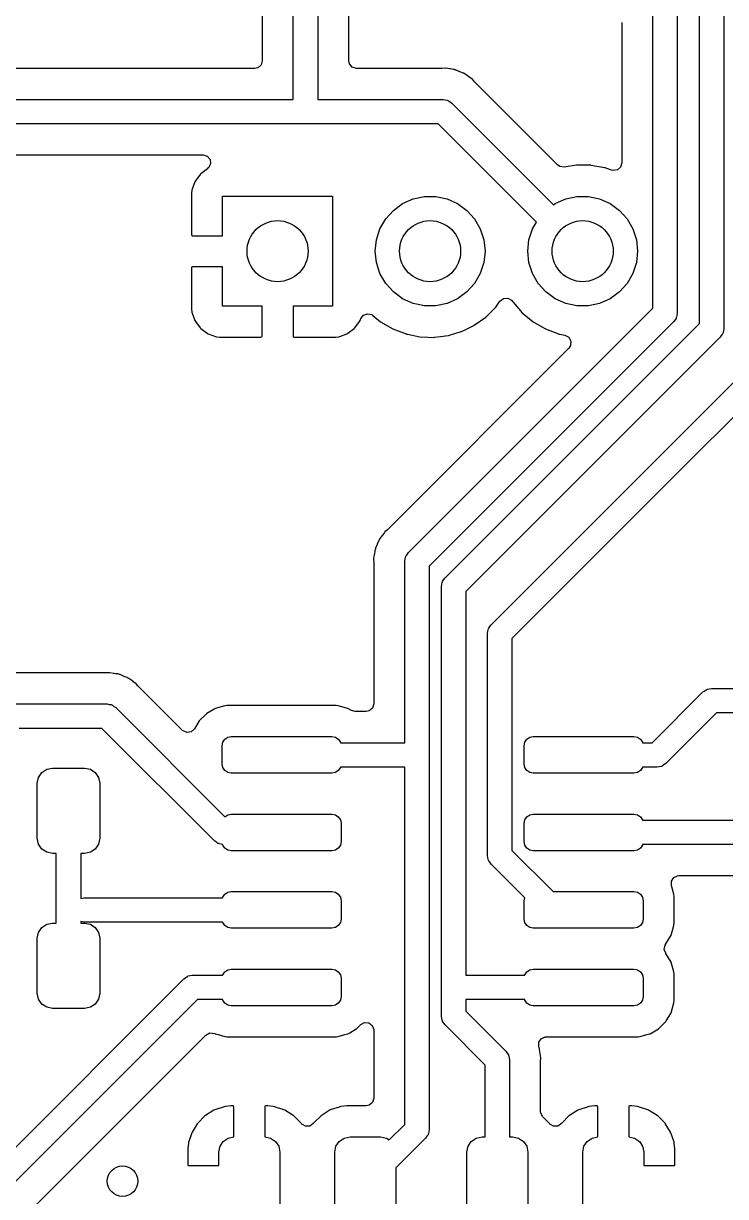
# Model space of a CAD drawing. Extents: x 87 to 116, y -228 to -39.
# Drawn here: x 94.9 to 106.4, y -183.13 to -163.91 of the extents above; entities that cross this region are included whole.
import ezdxf

# ---------------------------------------------------------------- set-up
doc = ezdxf.new("R2010")
doc.units = 0
doc.layers.add('BLACK', color=7, linetype='CONTINUOUS')

msp = doc.modelspace()

# ---------------------------------------------------------------- linework, layer by layer
at = {"layer": 'BLACK', "linetype": 'CONTINUOUS'}
for p, q in [((99.3175, -165.154), (99.3175, -135.755)), ((99.7175, -135.838), (99.7175, -165.154)), ((100.226, -164.519), (100.226, -139.037)), ((98.809, -160.937), (98.809, -164.519)), ((106.372, -163.322), (106.372, -168.91)), ((105.61, -163.576), (105.61, -168.656)), ((105.972, -168.827), (105.972, -163.405)), ((105.21, -168.573), (105.21, -163.659)), ((104.699, -163.895), (104.701, -163.922)), ((104.701, -163.922), (104.701, -166.195)), ((98.809, -164.519), (98.789, -164.588)), ((100.237, -164.572), (100.226, -164.519)), ((98.683, -164.645), (94.2629, -164.645)), ((98.7354, -164.634), (98.683, -164.645)), ((98.789, -164.588), (98.7354, -164.634)), ((100.284, -164.625), (100.237, -164.572)), ((100.352, -164.645), (100.284, -164.625)), ((101.749, -164.645), (100.352, -164.645)), ((101.757, -164.645), (101.749, -164.645)), ((101.811, -164.642), (101.757, -164.645)), ((101.819, -164.642), (101.811, -164.642)), ((101.811, -164.642), (101.811, -164.642)), ((101.882, -164.653), (101.819, -164.642)), ((101.888, -164.654), (101.882, -164.653)), ((101.914, -164.658), (101.888, -164.654)), ((101.944, -164.662), (101.914, -164.658)), ((101.951, -164.663), (101.944, -164.662)), ((101.944, -164.662), (101.944, -164.662)), ((101.959, -164.665), (101.951, -164.663)), ((101.961, -164.666), (101.959, -164.665)), ((101.977, -164.671), (101.961, -164.666)), ((101.98, -164.672), (101.977, -164.671)), ((101.987, -164.673), (101.98, -164.672)), ((102.046, -164.699), (101.987, -164.673)), ((102.052, -164.702), (102.046, -164.699)), ((102.104, -164.722), (102.052, -164.702)), ((102.111, -164.725), (102.104, -164.722)), ((102.104, -164.722), (102.104, -164.722)), ((102.117, -164.729), (102.111, -164.725)), ((102.12, -164.731), (102.117, -164.729)), ((102.135, -164.739), (102.12, -164.731)), ((102.137, -164.74), (102.135, -164.739)), ((102.144, -164.744), (102.137, -164.74)), ((102.15, -164.748), (102.144, -164.744)), ((102.194, -164.783), (102.15, -164.748)), ((102.199, -164.787), (102.194, -164.783)), ((102.252, -164.824), (102.199, -164.787)), ((102.288, -164.865), (102.252, -164.824)), ((102.29, -164.867), (102.288, -164.865)), ((102.295, -164.873), (102.29, -164.867)), ((103.648, -166.226), (102.295, -164.873)), ((94.234, -165.154), (99.3175, -165.154)), ((99.7175, -165.154), (101.774, -165.154)), ((101.774, -165.154), (101.807, -165.161)), ((101.807, -165.161), (101.84, -165.165)), ((101.84, -165.165), (101.85, -165.171)), ((101.85, -165.171), (101.861, -165.174)), ((101.861, -165.174), (101.887, -165.195)), ((101.887, -165.195), (101.915, -165.213)), ((101.915, -165.213), (103.583, -166.88)), ((101.691, -165.554), (94.3168, -165.554)), ((103.301, -167.164), (101.691, -165.554)), ((94.5797, -166.062), (97.8389, -166.062)), ((97.8389, -166.062), (97.907, -166.083)), ((97.907, -166.083), (97.9535, -166.136)), ((97.9341, -166.271), (97.9125, -166.288)), ((97.9636, -166.206), (97.9341, -166.271)), ((97.9535, -166.136), (97.9636, -166.206)), ((103.686, -166.252), (103.648, -166.226)), ((103.756, -166.262), (103.686, -166.252)), ((103.961, -166.23), (103.756, -166.262)), ((103.967, -166.23), (103.961, -166.23)), ((104.12, -166.232), (103.967, -166.23)), ((103.967, -166.23), (103.967, -166.23)), ((104.193, -166.233), (104.12, -166.232)), ((104.198, -166.234), (104.193, -166.233)), ((104.416, -166.273), (104.198, -166.234)), ((104.198, -166.234), (104.198, -166.234)), ((104.421, -166.274), (104.416, -166.273)), ((104.416, -166.273), (104.416, -166.273)), ((104.426, -166.275), (104.421, -166.274)), ((104.533, -166.313), (104.426, -166.275)), ((104.426, -166.275), (104.426, -166.275)), ((104.681, -166.263), (104.628, -166.309)), ((104.701, -166.195), (104.681, -166.263)), ((97.7917, -166.384), (97.7152, -166.486)), ((97.8043, -166.372), (97.7917, -166.384)), ((97.9135, -166.29), (97.8043, -166.372)), ((97.9125, -166.288), (97.9135, -166.29)), ((104.558, -166.319), (104.533, -166.313)), ((104.628, -166.309), (104.558, -166.319)), ((97.6579, -166.638), (97.6524, -166.689)), ((97.6615, -166.622), (97.6579, -166.638)), ((97.7067, -166.502), (97.6615, -166.622)), ((97.7152, -166.486), (97.7067, -166.502)), ((97.6524, -166.689), (97.652, -166.695)), ((97.652, -166.695), (97.652, -167.368)), ((98.16, -167.386), (98.16, -166.74)), ((98.16, -166.74), (99.96, -166.74)), ((99.96, -166.74), (99.96, -168.54)), ((101.11, -166.861), (101.282, -166.784)), ((101.282, -166.784), (101.466, -166.745)), ((101.466, -166.745), (101.654, -166.745)), ((101.654, -166.745), (101.838, -166.784)), ((101.838, -166.784), (102.01, -166.861)), ((103.61, -166.861), (103.782, -166.784)), ((103.782, -166.784), (103.966, -166.745)), ((103.966, -166.745), (104.154, -166.745)), ((104.154, -166.745), (104.338, -166.784)), ((104.338, -166.784), (104.51, -166.861)), ((100.832, -167.111), (100.958, -166.971)), ((100.958, -166.971), (101.11, -166.861)), ((102.01, -166.861), (102.162, -166.971)), ((102.162, -166.971), (102.288, -167.111)), ((103.583, -166.88), (103.61, -166.861)), ((104.51, -166.861), (104.662, -166.971)), ((104.662, -166.971), (104.788, -167.111)), ((100.738, -167.274), (100.832, -167.111)), ((102.288, -167.111), (102.382, -167.274)), ((103.238, -167.274), (103.301, -167.164)), ((104.788, -167.111), (104.882, -167.274)), ((97.652, -167.368), (97.6565, -167.383)), ((97.6565, -167.383), (97.6579, -167.384)), ((97.6579, -167.384), (97.6655, -167.386)), ((97.6655, -167.386), (98.16, -167.386)), ((100.68, -167.453), (100.738, -167.274)), ((102.382, -167.274), (102.44, -167.453)), ((103.18, -167.453), (103.238, -167.274)), ((104.882, -167.274), (104.94, -167.453)), ((100.66, -167.64), (100.68, -167.453)), ((102.44, -167.453), (102.46, -167.64)), ((103.16, -167.64), (103.18, -167.453)), ((104.94, -167.453), (104.96, -167.64)), ((100.68, -167.827), (100.66, -167.64)), ((102.46, -167.64), (102.44, -167.827)), ((103.18, -167.827), (103.16, -167.64)), ((104.96, -167.64), (104.94, -167.827)), ((97.6537, -167.9), (97.652, -167.908)), ((97.652, -167.908), (97.652, -168.585)), ((97.6549, -167.898), (97.6537, -167.9)), ((97.6701, -167.894), (97.6549, -167.898)), ((98.16, -167.894), (97.6701, -167.894)), ((98.16, -168.54), (98.16, -167.894)), ((100.738, -168.006), (100.68, -167.827)), ((100.832, -168.169), (100.738, -168.006)), ((102.382, -168.006), (102.288, -168.169)), ((102.44, -167.827), (102.382, -168.006)), ((103.238, -168.006), (103.18, -167.827)), ((103.332, -168.169), (103.238, -168.006)), ((104.882, -168.006), (104.788, -168.169)), ((104.94, -167.827), (104.882, -168.006)), ((100.958, -168.309), (100.832, -168.169)), ((102.288, -168.169), (102.162, -168.309)), ((103.458, -168.309), (103.332, -168.169)), ((104.788, -168.169), (104.662, -168.309)), ((101.11, -168.419), (100.958, -168.309)), ((102.162, -168.309), (102.01, -168.419)), ((103.61, -168.419), (103.458, -168.309)), ((104.662, -168.309), (104.51, -168.419)), ((97.652, -168.585), (97.6524, -168.591)), ((98.806, -168.54), (98.16, -168.54)), ((98.806, -169.034), (98.806, -168.54)), ((99.96, -168.54), (99.314, -168.54)), ((99.314, -168.54), (99.314, -169.03)), ((101.282, -168.496), (101.11, -168.419)), ((101.205, -172.579), (105.21, -168.573)), ((101.466, -168.535), (101.282, -168.496)), ((101.654, -168.535), (101.466, -168.535)), ((101.838, -168.496), (101.654, -168.535)), ((102.01, -168.419), (101.838, -168.496)), ((102.472, -168.719), (102.636, -168.556)), ((102.636, -168.556), (102.705, -168.46)), ((102.705, -168.46), (102.761, -168.416)), ((102.761, -168.416), (102.832, -168.41)), ((102.832, -168.41), (102.895, -168.443)), ((102.895, -168.443), (102.915, -168.468)), ((102.915, -168.468), (102.917, -168.47)), ((102.917, -168.47), (102.917, -168.47)), ((102.917, -168.47), (102.92, -168.475)), ((102.92, -168.475), (103.071, -168.65)), ((103.782, -168.496), (103.61, -168.419)), ((103.966, -168.535), (103.782, -168.496)), ((104.154, -168.535), (103.966, -168.535)), ((104.338, -168.496), (104.154, -168.535)), ((104.51, -168.419), (104.338, -168.496)), ((97.6524, -168.591), (97.6579, -168.642)), ((97.6579, -168.642), (97.6615, -168.658)), ((97.6615, -168.658), (97.7067, -168.778)), ((97.7067, -168.778), (97.7152, -168.794)), ((100.405, -168.794), (100.413, -168.778)), ((100.413, -168.778), (100.425, -168.746)), ((100.425, -168.746), (100.468, -168.689)), ((100.468, -168.689), (100.534, -168.665)), ((100.534, -168.665), (100.604, -168.68)), ((100.604, -168.68), (100.624, -168.693)), ((100.624, -168.693), (100.749, -168.798)), ((102.284, -168.854), (102.472, -168.719)), ((103.071, -168.65), (103.249, -168.798)), ((105.569, -168.769), (105.551, -168.797)), ((105.59, -168.743), (105.569, -168.769)), ((105.593, -168.732), (105.59, -168.743)), ((105.599, -168.722), (105.593, -168.732)), ((105.603, -168.689), (105.599, -168.722)), ((105.61, -168.656), (105.603, -168.689)), ((97.7152, -168.794), (97.7917, -168.896)), ((97.7917, -168.896), (97.8043, -168.908)), ((97.8043, -168.908), (97.9064, -168.985)), ((100.214, -168.985), (100.316, -168.908)), ((100.316, -168.908), (100.328, -168.896)), ((100.328, -168.896), (100.405, -168.794)), ((100.749, -168.798), (100.949, -168.915)), ((100.949, -168.915), (101.166, -168.997)), ((105.551, -168.797), (101.546, -172.803)), ((101.804, -172.995), (105.972, -168.827)), ((101.859, -169.021), (102.071, -168.957)), ((102.071, -168.957), (102.076, -168.956)), ((102.076, -168.956), (102.156, -168.916)), ((102.156, -168.916), (102.279, -168.856)), ((102.279, -168.856), (102.284, -168.854)), ((102.279, -168.856), (102.279, -168.856)), ((103.249, -168.798), (103.449, -168.915)), ((103.449, -168.915), (103.666, -168.997)), ((106.365, -168.943), (106.361, -168.976)), ((106.372, -168.91), (106.365, -168.943)), ((97.9064, -168.985), (97.9219, -168.993)), ((97.9219, -168.993), (98.0424, -169.038)), ((98.0424, -169.038), (98.0576, -169.042)), ((98.0576, -169.042), (98.1085, -169.048)), ((98.1085, -169.048), (98.1153, -169.048)), ((98.1153, -169.048), (98.7879, -169.048)), ((98.7879, -169.048), (98.8031, -169.044)), ((98.8031, -169.044), (98.8043, -169.042)), ((98.8043, -169.042), (98.806, -169.034)), ((99.314, -169.03), (99.3185, -169.045)), ((99.3185, -169.045), (99.3199, -169.046)), ((99.3199, -169.046), (99.3275, -169.048)), ((99.3275, -169.048), (100.005, -169.048)), ((100.005, -169.048), (100.011, -169.048)), ((100.011, -169.048), (100.062, -169.042)), ((100.062, -169.042), (100.078, -169.038)), ((100.078, -169.038), (100.198, -168.993)), ((100.198, -168.993), (100.214, -168.985)), ((101.166, -168.997), (101.171, -168.998)), ((101.171, -168.998), (101.171, -168.998)), ((101.171, -168.998), (101.188, -169.002)), ((101.188, -169.002), (101.393, -169.043)), ((101.393, -169.043), (101.523, -169.048)), ((101.523, -169.048), (101.619, -169.052)), ((101.619, -169.052), (101.619, -169.052)), ((101.619, -169.052), (101.624, -169.052)), ((101.624, -169.052), (101.629, -169.051)), ((101.629, -169.051), (101.729, -169.038)), ((101.629, -169.051), (101.629, -169.051)), ((101.729, -169.038), (101.854, -169.022)), ((101.854, -169.022), (101.859, -169.021)), ((101.859, -169.021), (101.859, -169.021)), ((106.313, -169.051), (102.146, -173.219)), ((103.666, -168.997), (103.671, -168.998)), ((103.671, -168.998), (103.671, -168.998)), ((103.671, -168.998), (103.688, -169.002)), ((103.688, -169.002), (103.769, -169.018)), ((103.769, -169.018), (103.832, -169.051)), ((103.832, -169.051), (103.867, -169.113)), ((103.867, -169.113), (103.863, -169.184)), ((106.331, -169.023), (106.313, -169.051)), ((106.352, -168.997), (106.331, -169.023)), ((106.355, -168.986), (106.352, -168.997)), ((106.361, -168.976), (106.355, -168.986)), ((103.833, -169.231), (100.865, -172.199)), ((103.863, -169.184), (103.833, -169.231)), ((105.269, -171.054), (106.988, -169.335)), ((107.329, -169.559), (105.551, -171.338)), ((102.559, -173.764), (105.269, -171.054)), ((105.269, -171.054), (105.269, -171.054)), ((105.551, -171.338), (102.9, -173.988)), ((105.551, -171.338), (105.551, -171.338)), ((100.816, -172.242), (100.811, -172.249)), ((100.859, -172.204), (100.816, -172.242)), ((100.865, -172.199), (100.859, -172.204)), ((100.714, -172.39), (100.694, -172.442)), ((100.717, -172.383), (100.714, -172.39)), ((100.714, -172.39), (100.714, -172.39)), ((100.721, -172.377), (100.717, -172.383)), ((100.723, -172.374), (100.721, -172.377)), ((100.731, -172.359), (100.723, -172.374)), ((100.732, -172.357), (100.731, -172.359)), ((100.736, -172.35), (100.732, -172.357)), ((100.775, -172.3), (100.736, -172.35)), ((100.779, -172.295), (100.775, -172.3)), ((100.811, -172.249), (100.779, -172.295)), ((100.645, -172.612), (100.634, -172.675)), ((100.646, -172.606), (100.645, -172.612)), ((100.654, -172.55), (100.646, -172.606)), ((100.655, -172.543), (100.654, -172.55)), ((100.654, -172.55), (100.654, -172.55)), ((100.657, -172.535), (100.655, -172.543)), ((100.658, -172.533), (100.657, -172.535)), ((100.663, -172.517), (100.658, -172.533)), ((100.664, -172.514), (100.663, -172.517)), ((100.665, -172.507), (100.664, -172.514)), ((100.691, -172.448), (100.665, -172.507)), ((100.694, -172.442), (100.691, -172.448)), ((101.166, -172.633), (101.187, -172.607)), ((101.187, -172.607), (101.205, -172.579)), ((100.634, -172.675), (100.634, -172.683)), ((100.634, -172.683), (100.634, -172.683)), ((100.634, -172.683), (100.637, -172.737)), ((100.637, -172.737), (100.637, -172.745)), ((100.637, -172.745), (100.637, -175.06)), ((101.146, -172.72), (101.153, -172.687)), ((101.146, -175.695), (101.146, -172.72)), ((101.153, -172.687), (101.157, -172.654)), ((101.157, -172.654), (101.163, -172.644)), ((101.163, -172.644), (101.166, -172.633)), ((101.546, -172.803), (101.546, -182.033)), ((101.786, -173.023), (101.804, -172.995)), ((101.746, -173.136), (101.753, -173.104)), ((101.746, -180.178), (101.746, -173.136)), ((101.753, -173.104), (101.757, -173.07)), ((101.757, -173.07), (101.763, -173.061)), ((101.763, -173.061), (101.765, -173.049)), ((101.765, -173.049), (101.786, -173.023)), ((102.146, -173.219), (102.146, -179.505)), ((102.541, -173.792), (102.559, -173.764)), ((102.5, -173.905), (102.508, -173.873)), ((102.5, -177.543), (102.5, -173.905)), ((102.508, -173.873), (102.512, -173.839)), ((102.512, -173.839), (102.518, -173.83)), ((102.518, -173.83), (102.52, -173.818)), ((102.52, -173.818), (102.541, -173.792)), ((102.9, -173.988), (102.9, -177.46)), ((96.3032, -174.548), (96.2486, -174.551)), ((96.3108, -174.548), (96.3032, -174.548)), ((96.3032, -174.548), (96.3032, -174.548)), ((96.3736, -174.559), (96.3108, -174.548)), ((96.2414, -174.552), (94.7709, -174.552)), ((96.2486, -174.551), (96.2414, -174.552)), ((96.3801, -174.56), (96.3736, -174.559)), ((96.4063, -174.564), (96.3801, -174.56)), ((96.436, -174.568), (96.4063, -174.564)), ((96.4435, -174.569), (96.436, -174.568)), ((96.436, -174.568), (96.436, -174.568)), ((96.4506, -174.571), (96.4435, -174.569)), ((96.4532, -174.572), (96.4506, -174.571)), ((96.4694, -174.577), (96.4532, -174.572)), ((96.472, -174.578), (96.4694, -174.577)), ((96.4794, -174.579), (96.472, -174.578)), ((96.5377, -174.605), (96.4794, -174.579)), ((96.5437, -174.608), (96.5377, -174.605)), ((96.5962, -174.628), (96.5437, -174.608)), ((96.6033, -174.631), (96.5962, -174.628)), ((96.5962, -174.628), (96.5962, -174.628)), ((96.6095, -174.635), (96.6033, -174.631)), ((96.6118, -174.637), (96.6095, -174.635)), ((96.6265, -174.645), (96.6118, -174.637)), ((96.6288, -174.646), (96.6265, -174.645)), ((96.6357, -174.65), (96.6288, -174.646)), ((96.6417, -174.654), (96.6357, -174.65)), ((96.686, -174.689), (96.6417, -174.654)), ((96.6913, -174.693), (96.686, -174.689)), ((96.7436, -174.73), (96.6913, -174.693)), ((96.7782, -174.769), (96.7436, -174.73)), ((96.7816, -174.773), (96.7782, -174.769)), ((96.7874, -174.779), (96.7816, -174.773)), ((97.5011, -175.493), (96.7874, -174.779)), ((105.2, -175.695), (106.031, -174.864)), ((106.031, -174.864), (106.059, -174.847)), ((106.059, -174.847), (106.085, -174.826)), ((106.085, -174.826), (106.096, -174.823)), ((106.096, -174.823), (106.106, -174.817)), ((106.106, -174.817), (106.139, -174.813)), ((106.139, -174.813), (106.172, -174.806)), ((106.172, -174.806), (107.547, -174.806)), ((94.742, -175.06), (96.2663, -175.06)), ((96.2663, -175.06), (96.2989, -175.067)), ((96.2989, -175.067), (96.3321, -175.071)), ((96.3321, -175.071), (96.3418, -175.077)), ((96.3418, -175.077), (96.353, -175.08)), ((96.353, -175.08), (96.3791, -175.101)), ((96.3791, -175.101), (96.4074, -175.119)), ((96.4074, -175.119), (98.1962, -176.907)), ((98.0962, -175.118), (98.044, -175.134)), ((98.1962, -175.089), (98.0962, -175.118)), ((98.2026, -175.089), (98.1962, -175.089)), ((98.231, -175.087), (98.2026, -175.089)), ((98.2026, -175.089), (98.2026, -175.089)), ((98.2335, -175.087), (98.231, -175.087)), ((98.231, -175.087), (98.231, -175.087)), ((100.017, -175.087), (98.2335, -175.087)), ((100.019, -175.087), (100.017, -175.087)), ((100.047, -175.089), (100.019, -175.087)), ((100.019, -175.087), (100.019, -175.087)), ((100.054, -175.089), (100.047, -175.089)), ((100.047, -175.089), (100.047, -175.089)), ((100.154, -175.118), (100.054, -175.089)), ((100.206, -175.134), (100.154, -175.118)), ((100.637, -175.06), (100.617, -175.129)), ((97.8932, -175.221), (97.7755, -175.338)), ((97.9, -175.217), (97.8932, -175.221)), ((98.0296, -175.14), (97.9, -175.217)), ((97.9, -175.217), (97.9, -175.217)), ((98.0364, -175.136), (98.0296, -175.14)), ((98.0296, -175.14), (98.0296, -175.14)), ((98.044, -175.134), (98.0364, -175.136)), ((98.044, -175.134), (98.044, -175.134)), ((100.214, -175.136), (100.206, -175.134)), ((100.206, -175.134), (100.206, -175.134)), ((100.27, -175.169), (100.214, -175.136)), ((100.334, -175.186), (100.27, -175.169)), ((100.511, -175.186), (100.334, -175.186)), ((100.564, -175.175), (100.511, -175.186)), ((100.617, -175.129), (100.564, -175.175)), ((106.255, -175.206), (105.424, -176.037)), ((107.464, -175.206), (106.255, -175.206)), ((96.1832, -175.46), (94.8248, -175.46)), ((98.0296, -177.306), (96.1832, -175.46)), ((97.5113, -175.502), (97.5011, -175.493)), ((97.5769, -175.529), (97.5113, -175.502)), ((97.6987, -175.468), (97.6468, -175.517)), ((97.7755, -175.338), (97.6987, -175.468)), ((97.6468, -175.517), (97.5769, -175.529)), ((98.15, -175.745), (98.1614, -175.688)), ((98.1614, -175.688), (98.1939, -175.639)), ((98.1939, -175.639), (98.2426, -175.606)), ((98.2426, -175.606), (98.3, -175.595)), ((98.3, -175.595), (99.95, -175.595)), ((99.95, -175.595), (100.007, -175.606)), ((100.007, -175.606), (100.056, -175.639)), ((100.056, -175.639), (100.089, -175.688)), ((100.089, -175.688), (100.09, -175.695)), ((100.09, -175.695), (101.146, -175.695)), ((103.1, -175.745), (103.111, -175.688)), ((103.111, -175.688), (103.144, -175.639)), ((103.144, -175.639), (103.193, -175.606)), ((103.193, -175.606), (103.25, -175.595)), ((103.25, -175.595), (104.9, -175.595)), ((104.9, -175.595), (104.957, -175.606)), ((104.957, -175.606), (105.006, -175.639)), ((105.006, -175.639), (105.039, -175.688)), ((105.039, -175.688), (105.04, -175.695)), ((105.04, -175.695), (105.2, -175.695)), ((98.15, -176.045), (98.15, -175.745)), ((103.1, -176.045), (103.1, -175.745)), ((98.1614, -176.102), (98.15, -176.045)), ((103.111, -176.102), (103.1, -176.045)), ((105.349, -176.084), (105.316, -176.088)), ((105.359, -176.078), (105.349, -176.084)), ((105.37, -176.075), (105.359, -176.078)), ((105.396, -176.054), (105.37, -176.075)), ((105.424, -176.037), (105.396, -176.054)), ((95.1223, -176.36), (95.1413, -176.264)), ((95.1413, -176.264), (95.1955, -176.183)), ((95.1955, -176.183), (95.2766, -176.129)), ((95.2766, -176.129), (95.3723, -176.11)), ((95.3723, -176.11), (95.8973, -176.11)), ((95.8973, -176.11), (95.9929, -176.129)), ((95.9929, -176.129), (96.074, -176.183)), ((96.074, -176.183), (96.1282, -176.264)), ((96.1282, -176.264), (96.1473, -176.36)), ((98.1939, -176.151), (98.1614, -176.102)), ((98.2426, -176.184), (98.1939, -176.151)), ((98.3, -176.195), (98.2426, -176.184)), ((99.95, -176.195), (98.3, -176.195)), ((100.007, -176.184), (99.95, -176.195)), ((100.056, -176.151), (100.007, -176.184)), ((100.089, -176.102), (100.056, -176.151)), ((100.09, -176.095), (100.089, -176.102)), ((101.146, -176.095), (100.09, -176.095)), ((101.146, -181.949), (101.146, -176.095)), ((103.144, -176.151), (103.111, -176.102)), ((103.193, -176.184), (103.144, -176.151)), ((103.25, -176.195), (103.193, -176.184)), ((104.9, -176.195), (103.25, -176.195)), ((104.957, -176.184), (104.9, -176.195)), ((105.006, -176.151), (104.957, -176.184)), ((105.039, -176.102), (105.006, -176.151)), ((105.04, -176.095), (105.039, -176.102)), ((105.283, -176.095), (105.04, -176.095)), ((105.316, -176.088), (105.283, -176.095)), ((95.1223, -177.26), (95.1223, -176.36)), ((96.1473, -176.36), (96.1473, -177.26)), ((98.1962, -176.907), (98.2426, -176.876)), ((98.2426, -176.876), (98.3, -176.865)), ((98.3, -176.865), (99.95, -176.865)), ((99.95, -176.865), (100.007, -176.876)), ((100.007, -176.876), (100.056, -176.909)), ((100.056, -176.909), (100.089, -176.958)), ((100.089, -176.958), (100.1, -177.015)), ((100.1, -177.015), (100.1, -177.315)), ((103.1, -177.015), (103.111, -176.958)), ((103.1, -177.315), (103.1, -177.015)), ((103.111, -176.958), (103.144, -176.909)), ((103.144, -176.909), (103.193, -176.876)), ((103.193, -176.876), (103.25, -176.865)), ((103.25, -176.865), (104.9, -176.865)), ((104.9, -176.865), (104.957, -176.876)), ((104.957, -176.876), (105.006, -176.909)), ((105.006, -176.909), (105.039, -176.958)), ((105.039, -176.958), (105.04, -176.965)), ((105.04, -176.965), (107.013, -176.965)), ((95.1413, -177.356), (95.1223, -177.26)), ((95.1955, -177.437), (95.1413, -177.356)), ((96.1282, -177.356), (96.074, -177.437)), ((96.1473, -177.26), (96.1282, -177.356)), ((98.0579, -177.324), (98.0296, -177.306)), ((98.084, -177.345), (98.0579, -177.324)), ((98.0952, -177.348), (98.084, -177.345)), ((98.1049, -177.354), (98.0952, -177.348)), ((98.1381, -177.358), (98.1049, -177.354)), ((98.1594, -177.362), (98.1381, -177.358)), ((98.1614, -177.372), (98.1594, -177.362)), ((98.1939, -177.421), (98.1614, -177.372)), ((98.2426, -177.454), (98.1939, -177.421)), ((100.056, -177.421), (100.007, -177.454)), ((100.089, -177.372), (100.056, -177.421)), ((100.1, -177.315), (100.089, -177.372)), ((103.111, -177.372), (103.1, -177.315)), ((103.144, -177.421), (103.111, -177.372)), ((103.193, -177.454), (103.144, -177.421)), ((105.006, -177.421), (104.957, -177.454)), ((105.039, -177.372), (105.006, -177.421)), ((105.04, -177.365), (105.039, -177.372)), ((107.039, -177.365), (105.04, -177.365)), ((95.2766, -177.491), (95.1955, -177.437)), ((95.3723, -177.51), (95.2766, -177.491)), ((95.4348, -177.51), (95.3723, -177.51)), ((95.4348, -178.65), (95.4348, -177.51)), ((95.8973, -177.51), (95.8348, -177.51)), ((95.8348, -177.51), (95.8348, -178.246)), ((95.9929, -177.491), (95.8973, -177.51)), ((96.074, -177.437), (95.9929, -177.491)), ((98.3, -177.465), (98.2426, -177.454)), ((99.95, -177.465), (98.3, -177.465)), ((100.007, -177.454), (99.95, -177.465)), ((102.508, -177.575), (102.5, -177.543)), ((102.512, -177.608), (102.508, -177.575)), ((102.518, -177.618), (102.512, -177.608)), ((102.52, -177.629), (102.518, -177.618)), ((102.9, -177.46), (103.576, -178.135)), ((103.25, -177.465), (103.193, -177.454)), ((104.9, -177.465), (103.25, -177.465)), ((104.957, -177.454), (104.9, -177.465)), ((102.541, -177.655), (102.52, -177.629)), ((102.559, -177.684), (102.541, -177.655)), ((103.11, -178.235), (102.559, -177.684)), ((105.513, -177.964), (105.552, -177.904)), ((105.513, -178.035), (105.513, -177.964)), ((105.552, -177.904), (105.616, -177.875)), ((105.616, -177.875), (105.634, -177.873)), ((105.634, -177.873), (106.691, -177.873)), ((98.1614, -178.228), (98.1939, -178.179)), ((98.1939, -178.179), (98.2426, -178.146)), ((98.2426, -178.146), (98.3, -178.135)), ((98.3, -178.135), (99.95, -178.135)), ((99.95, -178.135), (100.007, -178.146)), ((100.007, -178.146), (100.056, -178.179)), ((100.056, -178.179), (100.089, -178.228)), ((103.576, -178.135), (104.9, -178.135)), ((104.9, -178.135), (104.957, -178.146)), ((104.957, -178.146), (105.006, -178.179)), ((105.006, -178.179), (105.039, -178.228)), ((105.554, -178.175), (105.513, -178.035)), ((105.556, -178.181), (105.554, -178.175)), ((105.556, -178.188), (105.556, -178.181)), ((105.558, -178.212), (105.556, -178.188)), ((105.556, -178.188), (105.556, -178.188)), ((95.8348, -178.246), (95.885, -178.235)), ((95.885, -178.235), (98.1599, -178.235)), ((98.1599, -178.235), (98.1614, -178.228)), ((100.089, -178.228), (100.1, -178.285)), ((100.1, -178.285), (100.1, -178.585)), ((103.1, -178.285), (103.11, -178.235)), ((103.1, -178.585), (103.1, -178.285)), ((105.039, -178.228), (105.05, -178.285)), ((105.05, -178.285), (105.05, -178.585)), ((105.558, -178.218), (105.558, -178.212)), ((105.558, -178.652), (105.558, -178.218)), ((100.1, -178.585), (100.089, -178.642)), ((103.111, -178.642), (103.1, -178.585)), ((105.05, -178.585), (105.039, -178.642)), ((95.1413, -178.804), (95.1955, -178.723)), ((95.1955, -178.723), (95.2766, -178.669)), ((95.2766, -178.669), (95.3723, -178.65)), ((95.3723, -178.65), (95.4348, -178.65)), ((95.8847, -178.635), (95.8348, -178.624)), ((95.8348, -178.624), (95.8348, -178.65)), ((95.8348, -178.65), (95.8973, -178.65)), ((98.1599, -178.635), (95.8847, -178.635)), ((95.8973, -178.65), (95.9929, -178.669)), ((95.9929, -178.669), (96.074, -178.723)), ((96.074, -178.723), (96.1282, -178.804)), ((98.1614, -178.642), (98.1599, -178.635)), ((98.1939, -178.691), (98.1614, -178.642)), ((98.2426, -178.724), (98.1939, -178.691)), ((98.3, -178.735), (98.2426, -178.724)), ((99.95, -178.735), (98.3, -178.735)), ((100.007, -178.724), (99.95, -178.735)), ((100.056, -178.691), (100.007, -178.724)), ((100.089, -178.642), (100.056, -178.691)), ((103.144, -178.691), (103.111, -178.642)), ((103.193, -178.724), (103.144, -178.691)), ((103.25, -178.735), (103.193, -178.724)), ((104.9, -178.735), (103.25, -178.735)), ((104.957, -178.724), (104.9, -178.735)), ((105.006, -178.691), (104.957, -178.724)), ((105.039, -178.642), (105.006, -178.691)), ((105.509, -178.849), (105.556, -178.689)), ((105.556, -178.689), (105.558, -178.652)), ((95.1223, -178.9), (95.1413, -178.804)), ((95.1223, -179.8), (95.1223, -178.9)), ((96.1282, -178.804), (96.1473, -178.9)), ((96.1473, -178.9), (96.1473, -179.8)), ((105.424, -178.992), (105.509, -178.849)), ((105.396, -179.081), (105.41, -179.012)), ((105.422, -179.146), (105.396, -179.081)), ((105.41, -179.012), (105.421, -178.996)), ((105.421, -178.996), (105.424, -178.992)), ((105.424, -179.148), (105.422, -179.146)), ((105.509, -179.291), (105.424, -179.148)), ((105.556, -179.451), (105.509, -179.291)), ((97.5218, -179.563), (97.5501, -179.546)), ((97.5501, -179.546), (97.5763, -179.525)), ((97.5763, -179.525), (97.5875, -179.522)), ((97.5875, -179.522), (97.5972, -179.516)), ((97.5972, -179.516), (97.6304, -179.512)), ((97.6304, -179.512), (97.663, -179.505)), ((97.663, -179.505), (98.1599, -179.505)), ((98.1599, -179.505), (98.1614, -179.498)), ((98.1614, -179.498), (98.1939, -179.449)), ((98.1939, -179.449), (98.2426, -179.416)), ((98.2426, -179.416), (98.3, -179.405)), ((98.3, -179.405), (99.95, -179.405)), ((99.95, -179.405), (100.007, -179.416)), ((100.007, -179.416), (100.056, -179.449)), ((100.056, -179.449), (100.089, -179.498)), ((100.089, -179.498), (100.1, -179.555)), ((102.146, -179.505), (103.11, -179.505)), ((103.11, -179.505), (103.111, -179.498)), ((103.111, -179.498), (103.144, -179.449)), ((103.144, -179.449), (103.193, -179.416)), ((103.193, -179.416), (103.25, -179.405)), ((103.25, -179.405), (104.9, -179.405)), ((104.9, -179.405), (104.957, -179.416)), ((104.957, -179.416), (105.006, -179.449)), ((105.006, -179.449), (105.039, -179.498)), ((105.039, -179.498), (105.05, -179.555)), ((105.556, -179.458), (105.556, -179.451)), ((105.558, -179.486), (105.556, -179.458)), ((105.556, -179.458), (105.556, -179.458)), ((105.558, -179.488), (105.558, -179.486)), ((105.558, -179.922), (105.558, -179.488)), ((89.7746, -187.311), (97.5218, -179.563)), ((100.1, -179.555), (100.1, -179.855)), ((105.05, -179.555), (105.05, -179.855)), ((97.7458, -179.905), (90.116, -187.535)), ((95.1413, -179.896), (95.1223, -179.8)), ((95.1955, -179.977), (95.1413, -179.896)), ((96.1282, -179.896), (96.074, -179.977)), ((96.1473, -179.8), (96.1282, -179.896)), ((98.1599, -179.905), (97.7458, -179.905)), ((98.1614, -179.912), (98.1599, -179.905)), ((98.1939, -179.961), (98.1614, -179.912)), ((100.089, -179.912), (100.056, -179.961)), ((100.1, -179.855), (100.089, -179.912)), ((103.11, -179.905), (102.146, -179.905)), ((102.146, -179.905), (102.146, -180.095)), ((103.111, -179.912), (103.11, -179.905)), ((103.144, -179.961), (103.111, -179.912)), ((105.039, -179.912), (105.006, -179.961)), ((105.05, -179.855), (105.039, -179.912)), ((105.556, -179.959), (105.558, -179.922)), ((95.2766, -180.031), (95.1955, -179.977)), ((95.3723, -180.05), (95.2766, -180.031)), ((95.8973, -180.05), (95.3723, -180.05)), ((95.9929, -180.031), (95.8973, -180.05)), ((96.074, -179.977), (95.9929, -180.031)), ((98.2426, -179.994), (98.1939, -179.961)), ((98.3, -180.005), (98.2426, -179.994)), ((99.95, -180.005), (98.3, -180.005)), ((100.007, -179.994), (99.95, -180.005)), ((100.056, -179.961), (100.007, -179.994)), ((102.146, -180.095), (102.804, -180.753)), ((103.193, -179.994), (103.144, -179.961)), ((103.25, -180.005), (103.193, -179.994)), ((104.9, -180.005), (103.25, -180.005)), ((104.957, -179.994), (104.9, -180.005)), ((105.006, -179.961), (104.957, -179.994)), ((105.502, -180.131), (105.509, -180.119)), ((105.509, -180.119), (105.556, -179.959)), ((100.357, -180.379), (100.422, -180.314)), ((100.422, -180.314), (100.485, -180.28)), ((100.485, -180.28), (100.556, -180.285)), ((100.556, -180.285), (100.612, -180.327)), ((101.753, -180.21), (101.746, -180.178)), ((101.757, -180.243), (101.753, -180.21)), ((101.763, -180.253), (101.757, -180.243)), ((101.765, -180.264), (101.763, -180.253)), ((101.786, -180.29), (101.765, -180.264)), ((101.804, -180.319), (101.786, -180.29)), ((105.307, -180.379), (105.424, -180.262)), ((105.424, -180.262), (105.428, -180.255)), ((105.428, -180.255), (105.502, -180.131)), ((105.428, -180.255), (105.428, -180.255)), ((94.9679, -183.402), (97.8855, -180.485)), ((97.8855, -180.485), (97.9478, -180.45)), ((97.9478, -180.45), (98.0246, -180.458)), ((98.0246, -180.458), (98.0296, -180.46)), ((98.0296, -180.46), (98.0364, -180.464)), ((98.0364, -180.464), (98.044, -180.466)), ((98.044, -180.466), (98.044, -180.466)), ((98.044, -180.466), (98.0869, -180.479)), ((98.0869, -180.479), (98.1962, -180.511)), ((100.054, -180.511), (100.163, -180.479)), ((100.163, -180.479), (100.206, -180.466)), ((100.206, -180.466), (100.214, -180.464)), ((100.206, -180.466), (100.206, -180.466)), ((100.214, -180.464), (100.242, -180.447)), ((100.242, -180.447), (100.35, -180.383)), ((100.35, -180.383), (100.357, -180.379)), ((100.35, -180.383), (100.35, -180.383)), ((100.612, -180.327), (100.637, -180.394)), ((100.637, -180.394), (100.637, -180.403)), ((100.637, -180.403), (100.637, -181.52)), ((102.462, -180.977), (101.804, -180.319)), ((105.004, -180.511), (105.113, -180.479)), ((105.113, -180.479), (105.156, -180.466)), ((105.156, -180.466), (105.164, -180.464)), ((105.156, -180.466), (105.156, -180.466)), ((105.164, -180.464), (105.192, -180.447)), ((105.192, -180.447), (105.3, -180.383)), ((105.3, -180.383), (105.307, -180.379)), ((105.3, -180.383), (105.3, -180.383)), ((98.1962, -180.511), (98.2026, -180.511)), ((98.2026, -180.511), (98.2026, -180.511)), ((98.2026, -180.511), (98.231, -180.513)), ((98.231, -180.513), (98.231, -180.513)), ((98.231, -180.513), (98.2335, -180.513)), ((98.2335, -180.513), (100.017, -180.513)), ((100.017, -180.513), (100.019, -180.513)), ((100.019, -180.513), (100.047, -180.511)), ((100.019, -180.513), (100.019, -180.513)), ((100.047, -180.511), (100.047, -180.511)), ((100.047, -180.511), (100.054, -180.511)), ((103.34, -180.605), (103.378, -180.545)), ((103.341, -180.676), (103.34, -180.605)), ((103.342, -180.681), (103.341, -180.676)), ((103.346, -180.688), (103.342, -180.681)), ((103.347, -180.695), (103.346, -180.688)), ((103.348, -180.698), (103.347, -180.695)), ((103.352, -180.714), (103.348, -180.698)), ((103.378, -180.545), (103.443, -180.515)), ((103.443, -180.515), (103.462, -180.513)), ((103.462, -180.513), (104.967, -180.513)), ((104.967, -180.513), (104.969, -180.513)), ((104.969, -180.513), (104.997, -180.511)), ((104.969, -180.513), (104.969, -180.513)), ((104.997, -180.511), (104.997, -180.511)), ((104.997, -180.511), (105.004, -180.511)), ((102.804, -180.753), (102.822, -180.781)), ((102.822, -180.781), (102.842, -180.808)), ((102.842, -180.808), (102.845, -180.819)), ((102.845, -180.819), (102.851, -180.828)), ((102.851, -180.828), (102.855, -180.862)), ((102.855, -180.862), (102.862, -180.894)), ((103.353, -180.717), (103.352, -180.714)), ((103.355, -180.724), (103.353, -180.717)), ((103.363, -180.787), (103.355, -180.724)), ((103.364, -180.794), (103.363, -180.787)), ((103.375, -180.857), (103.364, -180.794)), ((103.371, -180.915), (103.374, -180.864)), ((103.374, -180.864), (103.375, -180.857)), ((103.374, -180.864), (103.374, -180.864)), ((102.462, -182.155), (102.462, -180.977)), ((102.862, -180.894), (102.862, -182.155)), ((103.371, -180.923), (103.371, -180.915)), ((103.371, -181.739), (103.371, -180.923)), ((98.1857, -181.66), (98.0315, -181.712)), ((98.1991, -181.657), (98.1857, -181.66)), ((98.2946, -181.647), (98.1991, -181.657)), ((98.3012, -181.647), (98.2946, -181.647)), ((98.3307, -181.647), (98.3012, -181.647)), ((98.3384, -181.649), (98.3307, -181.647)), ((98.3398, -181.65), (98.3384, -181.649)), ((98.3443, -181.665), (98.3398, -181.65)), ((98.8539, -181.653), (98.8523, -181.661)), ((98.8523, -181.661), (98.8523, -182.156)), ((98.8551, -181.651), (98.8539, -181.653)), ((98.8704, -181.647), (98.8551, -181.651)), ((98.8954, -181.647), (98.8704, -181.647)), ((98.9018, -181.647), (98.8954, -181.647)), ((98.9962, -181.657), (98.9018, -181.647)), ((99.0095, -181.66), (98.9962, -181.657)), ((99.1638, -181.711), (99.0095, -181.66)), ((100.086, -181.66), (100.069, -181.665)), ((100.092, -181.657), (100.086, -181.66)), ((100.086, -181.66), (100.086, -181.66)), ((100.099, -181.657), (100.092, -181.657)), ((100.195, -181.647), (100.099, -181.657)), ((100.099, -181.657), (100.099, -181.657)), ((100.198, -181.647), (100.195, -181.647)), ((100.195, -181.647), (100.195, -181.647)), ((100.511, -181.647), (100.198, -181.647)), ((100.564, -181.635), (100.511, -181.647)), ((100.617, -181.589), (100.564, -181.635)), ((100.637, -181.52), (100.617, -181.589)), ((104.15, -181.66), (103.995, -181.712)), ((104.163, -181.657), (104.15, -181.66)), ((104.259, -181.647), (104.163, -181.657)), ((104.265, -181.647), (104.259, -181.647)), ((104.295, -181.647), (104.265, -181.647)), ((104.302, -181.649), (104.295, -181.647)), ((104.304, -181.65), (104.302, -181.649)), ((104.308, -181.665), (104.304, -181.65)), ((104.818, -181.653), (104.816, -181.661)), ((104.816, -181.661), (104.816, -182.156)), ((104.819, -181.651), (104.818, -181.653)), ((104.834, -181.647), (104.819, -181.651)), ((104.859, -181.647), (104.834, -181.647)), ((104.866, -181.647), (104.859, -181.647)), ((104.96, -181.657), (104.866, -181.647)), ((104.974, -181.66), (104.96, -181.657)), ((105.128, -181.711), (104.974, -181.66)), ((97.8691, -181.812), (97.7545, -181.927)), ((97.8805, -181.803), (97.8691, -181.812)), ((98.0183, -181.718), (97.8805, -181.803)), ((98.0315, -181.712), (98.0183, -181.718)), ((98.3443, -182.156), (98.3443, -181.665)), ((99.177, -181.717), (99.1638, -181.711)), ((99.315, -181.802), (99.177, -181.717)), ((99.3264, -181.811), (99.315, -181.802)), ((99.4412, -181.926), (99.3264, -181.811)), ((99.7739, -181.807), (99.649, -181.932)), ((99.9243, -181.713), (99.7739, -181.807)), ((100.069, -181.665), (99.9243, -181.713)), ((103.374, -181.766), (103.371, -181.739)), ((103.408, -181.828), (103.374, -181.766)), ((103.441, -181.861), (103.408, -181.828)), ((103.833, -181.812), (103.719, -181.927)), ((103.844, -181.803), (103.833, -181.812)), ((103.982, -181.718), (103.844, -181.803)), ((103.995, -181.712), (103.982, -181.718)), ((104.308, -182.156), (104.308, -181.665)), ((105.141, -181.717), (105.128, -181.711)), ((105.279, -181.802), (105.141, -181.717)), ((105.29, -181.811), (105.279, -181.802)), ((105.405, -181.926), (105.29, -181.811)), ((97.7455, -181.938), (97.6604, -182.076)), ((97.7545, -181.927), (97.7455, -181.938)), ((99.4492, -181.936), (99.4412, -181.926)), ((99.4566, -181.944), (99.4492, -181.936)), ((99.518, -181.98), (99.4566, -181.944)), ((99.5889, -181.977), (99.518, -181.98)), ((99.6462, -181.936), (99.5889, -181.977)), ((99.649, -181.932), (99.6462, -181.936)), ((100.89, -182.205), (101.146, -181.949)), ((101.546, -182.033), (101.539, -182.065)), ((103.511, -181.931), (103.441, -181.861)), ((103.514, -181.937), (103.511, -181.931)), ((103.521, -181.944), (103.514, -181.937)), ((103.583, -181.98), (103.521, -181.944)), ((103.654, -181.977), (103.583, -181.98)), ((103.711, -181.936), (103.654, -181.977)), ((103.719, -181.927), (103.711, -181.936)), ((105.414, -181.937), (105.405, -181.926)), ((105.499, -182.075), (105.414, -181.937)), ((97.6543, -182.089), (97.6031, -182.244)), ((97.6604, -182.076), (97.6543, -182.089)), ((98.1173, -182.309), (98.1715, -182.228)), ((98.1715, -182.228), (98.2526, -182.174)), ((98.2526, -182.174), (98.3443, -182.156)), ((98.8523, -182.156), (98.9439, -182.174)), ((98.9439, -182.174), (99.025, -182.228)), ((99.025, -182.228), (99.0792, -182.309)), ((100.017, -182.309), (100.071, -182.228)), ((100.071, -182.228), (100.153, -182.174)), ((100.153, -182.174), (100.248, -182.155)), ((100.248, -182.155), (100.748, -182.155)), ((100.748, -182.155), (100.844, -182.174)), ((100.844, -182.174), (100.89, -182.205)), ((101.487, -182.174), (100.998, -182.663)), ((101.505, -182.145), (101.487, -182.174)), ((101.526, -182.119), (101.505, -182.145)), ((101.529, -182.108), (101.526, -182.119)), ((101.535, -182.098), (101.529, -182.108)), ((101.539, -182.065), (101.535, -182.098)), ((102.181, -182.309), (102.235, -182.228)), ((102.235, -182.228), (102.317, -182.174)), ((102.317, -182.174), (102.412, -182.155)), ((102.412, -182.155), (102.462, -182.155)), ((102.862, -182.155), (102.912, -182.155)), ((102.912, -182.155), (103.008, -182.174)), ((103.008, -182.174), (103.089, -182.228)), ((103.089, -182.228), (103.143, -182.309)), ((104.081, -182.309), (104.135, -182.228)), ((104.135, -182.228), (104.217, -182.174)), ((104.217, -182.174), (104.308, -182.156)), ((104.816, -182.156), (104.908, -182.174)), ((104.908, -182.174), (104.989, -182.228)), ((104.989, -182.228), (105.043, -182.309)), ((105.506, -182.088), (105.499, -182.075)), ((105.557, -182.242), (105.506, -182.088)), ((97.5906, -182.351), (97.5903, -182.358)), ((97.5903, -182.358), (97.5903, -182.608)), ((97.6003, -182.257), (97.5906, -182.351)), ((97.6031, -182.244), (97.6003, -182.257)), ((98.0983, -182.405), (98.1173, -182.309)), ((98.0983, -182.626), (98.0983, -182.405)), ((99.0792, -182.309), (99.0983, -182.405)), ((99.0983, -182.405), (99.0983, -183.355)), ((99.9983, -182.405), (100.017, -182.309)), ((99.9983, -183.355), (99.9983, -182.405)), ((102.162, -182.405), (102.181, -182.309)), ((102.162, -183.355), (102.162, -182.405)), ((103.143, -182.309), (103.162, -182.405)), ((103.162, -182.405), (103.162, -183.355)), ((104.062, -182.405), (104.081, -182.309)), ((104.062, -183.355), (104.062, -182.405)), ((105.043, -182.309), (105.062, -182.405)), ((105.062, -182.405), (105.062, -182.626)), ((105.56, -182.256), (105.557, -182.242)), ((105.57, -182.351), (105.56, -182.256)), ((105.57, -182.358), (105.57, -182.351)), ((105.57, -182.612), (105.57, -182.358)), ((97.5903, -182.608), (97.5947, -182.623)), ((97.5947, -182.623), (97.5961, -182.624)), ((105.552, -182.626), (105.567, -182.622)), ((105.567, -182.622), (105.569, -182.62)), ((105.569, -182.62), (105.57, -182.612)), ((97.5961, -182.624), (97.6038, -182.626)), ((97.6038, -182.626), (98.0983, -182.626)), ((100.998, -182.663), (100.998, -183.355)), ((105.062, -182.626), (105.552, -182.626))]:
    msp.add_line(p, q, dxfattribs=at)
at = {"layer": 'BLACK'}
for centre, radius in [((99.06, -167.64), 0.5), ((101.56, -167.64), 0.5), ((104.06, -167.64), 0.5), ((96.52, -182.88), 0.25)]:
    msp.add_circle(centre, radius, dxfattribs=at)

doc.saveas('drawing.dxf')
